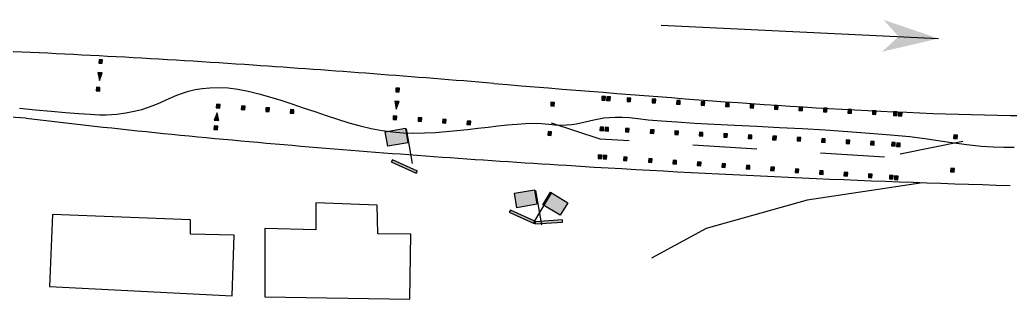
# Model space of a CAD drawing. Extents: x 38 to 1887, y 37 to 1116.
# Drawn here: x 1107.5 to 1479.3, y 683.5 to 788.3 of the extents above; entities that cross this region are included whole.
import ezdxf

# ---------------------------------------------------------------- set-up
doc = ezdxf.new("R2010")
doc.units = 0
doc.header["$MEASUREMENT"] = 0
doc.linetypes.add('DASH', pattern=[48, 24, -24])
doc.layers.get('0').update_dxf_attribs({"linetype": 'CONTINUOUS'})

msp = doc.modelspace()

# ---------------------------------------------------------------- hatches: boundary and pattern name
at = {"true_color": 0x000000}
msp.add_hatch(color=0, dxfattribs=at).paths.add_polyline_path([(1437.42, 781.99), (1431.14, 776.29), (1452.41, 781.27), (1431.72, 788.27)], flags=0)
at = {"true_color": 0xff6600}
for points in [[(1137.16, 772.08), (1138.48, 771.98), (1138.57, 773.33), (1137.25, 773.42)], [(1137.38, 765.54), (1138.47, 768.34), (1136.79, 768.48)], [(1136.18, 761.67), (1137.5, 761.58), (1137.59, 762.93), (1136.27, 763.02)], [(1248.61, 761.33), (1249.93, 761.24), (1250.03, 762.59), (1248.71, 762.68)], [(1325.94, 758.19), (1327.26, 758.12), (1327.33, 759.47), (1326.01, 759.54)], [(1327.81, 758.07), (1329.13, 758.01), (1329.2, 759.36), (1327.88, 759.43)], [(1335.5, 757.67), (1336.82, 757.6), (1336.89, 758.95), (1335.57, 759.02)], [(1344.87, 757.18), (1346.2, 757.11), (1346.27, 758.46), (1344.95, 758.53)], [(1181.29, 755.25), (1182.61, 755.16), (1182.7, 756.51), (1181.38, 756.6)], [(1190.66, 754.6), (1191.98, 754.5), (1192.07, 755.85), (1190.75, 755.94)], [(1199.84, 753.95), (1201.15, 753.86), (1201.25, 755.21), (1199.93, 755.3)], [(1248.83, 754.79), (1249.92, 757.59), (1248.24, 757.73)], [(1306.8, 756), (1308.11, 755.89), (1308.23, 757.23), (1306.91, 757.35)], [(1354.06, 756.7), (1355.38, 756.63), (1355.45, 757.98), (1354.13, 758.05)], [(1363.25, 756.22), (1364.57, 756.15), (1364.64, 757.5), (1363.32, 757.57)], [(1372.43, 755.74), (1373.75, 755.67), (1373.82, 757.02), (1372.5, 757.09)], [(1381.62, 755.25), (1382.94, 755.19), (1383.01, 756.53), (1381.69, 756.61)], [(1390.8, 754.77), (1392.12, 754.7), (1392.19, 756.05), (1390.87, 756.12)], [(1399.99, 754.29), (1401.31, 754.22), (1401.38, 755.57), (1400.06, 755.64)], [(1409.17, 753.81), (1410.49, 753.74), (1410.56, 755.09), (1409.24, 755.16)], [(1418.36, 753.33), (1419.68, 753.26), (1419.75, 754.61), (1418.43, 754.68)], [(1181.59, 753.43), (1180.5, 750.63), (1182.17, 750.48)], [(1209.01, 753.31), (1210.33, 753.22), (1210.42, 754.57), (1209.11, 754.66)], [(1247.63, 750.93), (1248.95, 750.83), (1249.05, 752.18), (1247.73, 752.27)], [(1257, 750.27), (1258.32, 750.18), (1258.42, 751.52), (1257.1, 751.62)], [(1266.18, 749.63), (1267.5, 749.53), (1267.59, 750.88), (1266.27, 750.98)], [(1427.54, 752.85), (1428.86, 752.78), (1428.93, 754.13), (1427.61, 754.2)], [(1435.43, 752.43), (1436.75, 752.37), (1436.82, 753.71), (1435.5, 753.79)], [(1437.29, 752.25), (1438.61, 752.18), (1438.68, 753.53), (1437.36, 753.6)], [(1181.8, 748.39), (1180.48, 748.48), (1180.39, 747.13), (1181.71, 747.04)], [(1275.36, 748.98), (1276.67, 748.89), (1276.77, 750.24), (1275.45, 750.33)], [(1325.26, 746.73), (1326.58, 746.66), (1326.65, 748.01), (1325.33, 748.08)], [(1327.13, 746.62), (1328.45, 746.55), (1328.52, 747.9), (1327.2, 747.97)], [(1334.82, 746.21), (1336.14, 746.14), (1336.21, 747.49), (1334.89, 747.56)], [(1305.71, 745.05), (1307.02, 744.94), (1307.14, 746.28), (1305.82, 746.4)], [(1344.2, 745.72), (1345.52, 745.65), (1345.59, 747), (1344.27, 747.07)], [(1353.38, 745.24), (1354.7, 745.17), (1354.77, 746.52), (1353.45, 746.59)], [(1362.57, 744.76), (1363.89, 744.69), (1363.96, 746.04), (1362.64, 746.11)], [(1371.75, 744.28), (1373.07, 744.21), (1373.14, 745.56), (1371.82, 745.63)], [(1380.94, 743.8), (1382.26, 743.73), (1382.33, 745.08), (1381.01, 745.14)], [(1390.12, 743.32), (1391.44, 743.25), (1391.51, 744.59), (1390.19, 744.66)], [(1399.31, 742.84), (1400.63, 742.77), (1400.7, 744.11), (1399.38, 744.18)], [(1408.49, 742.35), (1409.81, 742.28), (1409.88, 743.63), (1408.56, 743.7)], [(1458.03, 743.76), (1459.35, 743.64), (1459.46, 744.99), (1458.15, 745.11)], [(1417.68, 741.87), (1419, 741.8), (1419.07, 743.15), (1417.75, 743.22)], [(1426.86, 741.39), (1428.18, 741.32), (1428.25, 742.67), (1426.93, 742.74)], [(1434.75, 740.98), (1436.07, 740.91), (1436.14, 742.26), (1434.82, 742.32)], [(1436.61, 740.79), (1437.93, 740.72), (1438.01, 742.07), (1436.68, 742.14)], [(1324.57, 736.26), (1325.89, 736.16), (1325.99, 737.51), (1324.67, 737.61)], [(1326.45, 736.11), (1327.76, 736.02), (1327.86, 737.36), (1326.54, 737.46)], [(1334.12, 735.57), (1335.44, 735.48), (1335.54, 736.83), (1334.22, 736.92)], [(1343.5, 734.92), (1344.82, 734.82), (1344.91, 736.17), (1343.59, 736.27)], [(1256.76, 731.47), (1247.37, 735.73), (1246.95, 735.01), (1256.35, 730.75)], [(1352.67, 734.28), (1353.99, 734.18), (1354.08, 735.53), (1352.77, 735.62)], [(1361.84, 733.63), (1363.16, 733.54), (1363.26, 734.89), (1361.94, 734.98)], [(1371.02, 732.99), (1372.34, 732.9), (1372.43, 734.25), (1371.12, 734.34)], [(1380.2, 732.35), (1381.52, 732.26), (1381.61, 733.61), (1380.29, 733.7)], [(1389.37, 731.71), (1390.69, 731.62), (1390.79, 732.97), (1389.46, 733.06)], [(1398.55, 731.07), (1399.87, 730.98), (1399.96, 732.32), (1398.64, 732.41)], [(1456.94, 731.31), (1458.26, 731.2), (1458.38, 732.54), (1457.06, 732.66)], [(1407.72, 730.43), (1409.04, 730.33), (1409.14, 731.68), (1407.82, 731.77)], [(1416.9, 729.79), (1418.21, 729.69), (1418.31, 731.04), (1416.99, 731.13)], [(1426.07, 729.14), (1427.39, 729.05), (1427.48, 730.4), (1426.16, 730.49)], [(1433.95, 728.59), (1435.27, 728.5), (1435.36, 729.85), (1434.04, 729.94)], [(1435.81, 728.37), (1437.13, 728.28), (1437.23, 729.63), (1435.91, 729.72)], [(1291.24, 716.14), (1300.64, 711.87), (1301.05, 712.6), (1291.66, 716.86)], [(1300.93, 711.75), (1311.22, 712.43), (1311.24, 713.26), (1300.95, 712.58)]]:
    msp.add_hatch(color=30, dxfattribs=at).paths.add_polyline_path(points, flags=0)
at = {"true_color": 0x0000ff}
msp.add_hatch(color=5, dxfattribs=at).paths.add_polyline_path([(1244.73, 746.3), (1252.24, 747.62), (1253.2, 742.2), (1245.69, 740.88)], flags=0)
at = {"true_color": 0xffff00}
msp.add_hatch(color=2, dxfattribs=at).paths.add_polyline_path([(1293.19, 723.24), (1300.7, 724.57), (1301.66, 719.14), (1294.14, 717.82)], flags=0)
at = {"true_color": 0xff0000}
msp.add_hatch(color=1, dxfattribs=at).paths.add_polyline_path([(1306.69, 723.62), (1313.22, 719.7), (1310.39, 714.97), (1303.85, 718.9)], flags=0)

# ---------------------------------------------------------------- linework, layer by layer
at = {"color": 0, "true_color": 0x000000}
for p, q in [((1348.24, 786.27), (1452.41, 781.27)), ((1252.58, 747.34), (1254.86, 734.44)), ((1446.42, 727.19), (1403.07, 720.68)), ((1307.09, 723.46), (1300.34, 712.23)), ((1301.04, 724.28), (1303.32, 711.38)), ((1241.72, 718.76), (1218.65, 719.67)), ((1218.65, 719.67), (1218.65, 709.5)), ((1241.91, 708.04), (1241.72, 718.76)), ((1403.07, 720.68), (1365.11, 710.02)), ((1119.79, 715.29), (1118.62, 688.33)), ((1171.57, 713.31), (1119.79, 715.29)), ((1171.57, 707.86), (1171.57, 713.31)), ((1188, 707.5), (1171.57, 707.86)), ((1187.27, 684.79), (1188, 707.5)), ((1218.65, 709.5), (1199.45, 710.04)), ((1199.45, 710.04), (1199.45, 684.43)), ((1254.27, 707.86), (1241.91, 708.04)), ((1253.91, 683.52), (1254.27, 707.86)), ((1365.11, 710.02), (1344.66, 698.91)), ((1118.62, 688.33), (1187.27, 684.79)), ((1199.45, 684.43), (1253.91, 683.52))]:
    msp.add_line(p, q, dxfattribs=at)
at = {"color": 2, "true_color": 0xffff00}
for p, q in [((1252.58, 747.34), (1254.86, 734.44)), ((1301.04, 724.28), (1303.32, 711.38))]:
    msp.add_line(p, q, dxfattribs=at)
at = {"color": 20, "linetype": 'DASH', "true_color": 0xff2a2a}
for p, q in [((1325.36, 743.55), (1307.1, 749.57)), ((1432.07, 736.75), (1325.36, 743.55)), ((1461.52, 742.64), (1432.07, 736.75))]:
    msp.add_line(p, q, dxfattribs=at)
at = {"color": 1, "true_color": 0xff0000}
msp.add_line((1307.09, 723.46), (1300.34, 712.23), dxfattribs=at)
at = {"color": 0, "true_color": 0x000000}
for points in [[(1137.16, 772.08), (1138.48, 771.98), (1138.57, 773.33), (1137.25, 773.42), (1137.16, 772.08)], [(1137.38, 765.54), (1138.47, 768.34), (1136.79, 768.48), (1137.38, 765.54)], [(1136.18, 761.67), (1137.5, 761.58), (1137.59, 762.93), (1136.27, 763.02), (1136.18, 761.67)], [(1248.61, 761.33), (1249.93, 761.24), (1250.03, 762.59), (1248.71, 762.68), (1248.61, 761.33)], [(1325.94, 758.19), (1327.26, 758.12), (1327.33, 759.47), (1326.01, 759.54), (1325.94, 758.19)], [(1327.81, 758.07), (1329.13, 758.01), (1329.2, 759.36), (1327.88, 759.43), (1327.81, 758.07)], [(1335.5, 757.67), (1336.82, 757.6), (1336.89, 758.95), (1335.57, 759.02), (1335.5, 757.67)], [(1344.87, 757.18), (1346.2, 757.11), (1346.27, 758.46), (1344.95, 758.53), (1344.87, 757.18)], [(1181.29, 755.25), (1182.61, 755.16), (1182.7, 756.51), (1181.38, 756.6), (1181.29, 755.25)], [(1190.66, 754.6), (1191.98, 754.5), (1192.07, 755.85), (1190.75, 755.94), (1190.66, 754.6)], [(1199.84, 753.95), (1201.15, 753.86), (1201.25, 755.21), (1199.93, 755.3), (1199.84, 753.95)], [(1248.83, 754.79), (1249.92, 757.59), (1248.24, 757.73), (1248.83, 754.79)], [(1306.8, 756), (1308.11, 755.89), (1308.23, 757.23), (1306.91, 757.35), (1306.8, 756)], [(1354.06, 756.7), (1355.38, 756.63), (1355.45, 757.98), (1354.13, 758.05), (1354.06, 756.7)], [(1363.25, 756.22), (1364.57, 756.15), (1364.64, 757.5), (1363.32, 757.57), (1363.25, 756.22)], [(1372.43, 755.74), (1373.75, 755.67), (1373.82, 757.02), (1372.5, 757.09), (1372.43, 755.74)], [(1381.62, 755.25), (1382.94, 755.19), (1383.01, 756.53), (1381.69, 756.61), (1381.62, 755.25)], [(1390.8, 754.77), (1392.12, 754.7), (1392.19, 756.05), (1390.87, 756.12), (1390.8, 754.77)], [(1399.99, 754.29), (1401.31, 754.22), (1401.38, 755.57), (1400.06, 755.64), (1399.99, 754.29)], [(1409.17, 753.81), (1410.49, 753.74), (1410.56, 755.09), (1409.24, 755.16), (1409.17, 753.81)], [(1418.36, 753.33), (1419.68, 753.26), (1419.75, 754.61), (1418.43, 754.68), (1418.36, 753.33)], [(1181.59, 753.43), (1180.5, 750.63), (1182.17, 750.48), (1181.59, 753.43)], [(1209.01, 753.31), (1210.33, 753.22), (1210.42, 754.57), (1209.11, 754.66), (1209.01, 753.31)], [(1247.63, 750.93), (1248.95, 750.83), (1249.05, 752.18), (1247.73, 752.27), (1247.63, 750.93)], [(1257, 750.27), (1258.32, 750.18), (1258.42, 751.52), (1257.1, 751.62), (1257, 750.27)], [(1266.18, 749.63), (1267.5, 749.53), (1267.59, 750.88), (1266.27, 750.98), (1266.18, 749.63)], [(1427.54, 752.85), (1428.86, 752.78), (1428.93, 754.13), (1427.61, 754.2), (1427.54, 752.85)], [(1435.43, 752.43), (1436.75, 752.37), (1436.82, 753.71), (1435.5, 753.79), (1435.43, 752.43)], [(1437.29, 752.25), (1438.61, 752.18), (1438.68, 753.53), (1437.36, 753.6), (1437.29, 752.25)], [(1181.8, 748.39), (1180.48, 748.48), (1180.39, 747.13), (1181.71, 747.04), (1181.8, 748.39)], [(1244.73, 746.3), (1252.24, 747.62), (1253.2, 742.2), (1245.69, 740.88), (1244.73, 746.3)], [(1275.36, 748.98), (1276.67, 748.89), (1276.77, 750.24), (1275.45, 750.33), (1275.36, 748.98)], [(1325.26, 746.73), (1326.58, 746.66), (1326.65, 748.01), (1325.33, 748.08), (1325.26, 746.73)], [(1327.13, 746.62), (1328.45, 746.55), (1328.52, 747.9), (1327.2, 747.97), (1327.13, 746.62)], [(1334.82, 746.21), (1336.14, 746.14), (1336.21, 747.49), (1334.89, 747.56), (1334.82, 746.21)], [(1305.71, 745.05), (1307.02, 744.94), (1307.14, 746.28), (1305.82, 746.4), (1305.71, 745.05)], [(1344.2, 745.72), (1345.52, 745.65), (1345.59, 747), (1344.27, 747.07), (1344.2, 745.72)], [(1353.38, 745.24), (1354.7, 745.17), (1354.77, 746.52), (1353.45, 746.59), (1353.38, 745.24)], [(1362.57, 744.76), (1363.89, 744.69), (1363.96, 746.04), (1362.64, 746.11), (1362.57, 744.76)], [(1371.75, 744.28), (1373.07, 744.21), (1373.14, 745.56), (1371.82, 745.63), (1371.75, 744.28)], [(1380.94, 743.8), (1382.26, 743.73), (1382.33, 745.08), (1381.01, 745.14), (1380.94, 743.8)], [(1390.12, 743.32), (1391.44, 743.25), (1391.51, 744.59), (1390.19, 744.66), (1390.12, 743.32)], [(1399.31, 742.84), (1400.63, 742.77), (1400.7, 744.11), (1399.38, 744.18), (1399.31, 742.84)], [(1408.49, 742.35), (1409.81, 742.28), (1409.88, 743.63), (1408.56, 743.7), (1408.49, 742.35)], [(1458.03, 743.76), (1459.35, 743.64), (1459.46, 744.99), (1458.15, 745.11), (1458.03, 743.76)], [(1417.68, 741.87), (1419, 741.8), (1419.07, 743.15), (1417.75, 743.22), (1417.68, 741.87)], [(1426.86, 741.39), (1428.18, 741.32), (1428.25, 742.67), (1426.93, 742.74), (1426.86, 741.39)], [(1434.75, 740.98), (1436.07, 740.91), (1436.14, 742.26), (1434.82, 742.32), (1434.75, 740.98)], [(1436.61, 740.79), (1437.93, 740.72), (1438.01, 742.07), (1436.68, 742.14), (1436.61, 740.79)], [(1324.57, 736.26), (1325.89, 736.16), (1325.99, 737.51), (1324.67, 737.61), (1324.57, 736.26)], [(1326.45, 736.11), (1327.76, 736.02), (1327.86, 737.36), (1326.54, 737.46), (1326.45, 736.11)], [(1334.12, 735.57), (1335.44, 735.48), (1335.54, 736.83), (1334.22, 736.92), (1334.12, 735.57)], [(1343.5, 734.92), (1344.82, 734.82), (1344.91, 736.17), (1343.59, 736.27), (1343.5, 734.92)], [(1256.76, 731.47), (1247.37, 735.73), (1246.95, 735.01), (1256.35, 730.75), (1256.76, 731.47)], [(1352.67, 734.28), (1353.99, 734.18), (1354.08, 735.53), (1352.77, 735.62), (1352.67, 734.28)], [(1361.84, 733.63), (1363.16, 733.54), (1363.26, 734.89), (1361.94, 734.98), (1361.84, 733.63)], [(1371.02, 732.99), (1372.34, 732.9), (1372.43, 734.25), (1371.12, 734.34), (1371.02, 732.99)], [(1380.2, 732.35), (1381.52, 732.26), (1381.61, 733.61), (1380.29, 733.7), (1380.2, 732.35)], [(1389.37, 731.71), (1390.69, 731.62), (1390.79, 732.97), (1389.46, 733.06), (1389.37, 731.71)], [(1398.55, 731.07), (1399.87, 730.98), (1399.96, 732.32), (1398.64, 732.41), (1398.55, 731.07)], [(1456.94, 731.31), (1458.26, 731.2), (1458.38, 732.54), (1457.06, 732.66), (1456.94, 731.31)], [(1407.72, 730.43), (1409.04, 730.33), (1409.14, 731.68), (1407.82, 731.77), (1407.72, 730.43)], [(1416.9, 729.79), (1418.21, 729.69), (1418.31, 731.04), (1416.99, 731.13), (1416.9, 729.79)], [(1426.07, 729.14), (1427.39, 729.05), (1427.48, 730.4), (1426.16, 730.49), (1426.07, 729.14)], [(1433.95, 728.59), (1435.27, 728.5), (1435.36, 729.85), (1434.04, 729.94), (1433.95, 728.59)], [(1435.81, 728.37), (1437.13, 728.28), (1437.23, 729.63), (1435.91, 729.72), (1435.81, 728.37)], [(1293.19, 723.24), (1300.7, 724.57), (1301.66, 719.14), (1294.14, 717.82), (1293.19, 723.24)], [(1306.69, 723.62), (1313.22, 719.7), (1310.39, 714.97), (1303.85, 718.9), (1306.69, 723.62)], [(1291.24, 716.14), (1300.64, 711.87), (1301.05, 712.6), (1291.66, 716.86), (1291.24, 716.14)], [(1300.93, 711.75), (1311.22, 712.43), (1311.24, 713.26), (1300.95, 712.58), (1300.93, 711.75)]]:
    msp.add_lwpolyline(points, close=True, dxfattribs=at)
at = {"color": 20, "true_color": 0xff2a2a}
msp.add_lwpolyline([(1107.42, 755.12), (1113.47, 754.58), (1119.28, 754.05), (1124.71, 753.56), (1129.64, 753.15), (1133.91, 752.84), (1137.41, 752.67), (1139.98, 752.66), (1143.89, 752.94), (1147.37, 753.4), (1150.49, 753.99), (1153.29, 754.7), (1155.83, 755.51), (1158.16, 756.37), (1160.34, 757.28), (1162.42, 758.21), (1164.47, 759.11), (1166.52, 759.98), (1168.64, 760.79), (1170.89, 761.5), (1173.31, 762.1), (1175.96, 762.55), (1178.89, 762.83), (1182.17, 762.92), (1185.72, 762.74), (1189.42, 762.26), (1193.27, 761.52), (1197.23, 760.56), (1201.3, 759.42), (1205.45, 758.14), (1209.66, 756.76), (1213.92, 755.32), (1218.21, 753.85), (1222.51, 752.4), (1226.8, 751), (1231.07, 749.7), (1235.29, 748.53), (1239.45, 747.54), (1243.52, 746.75), (1247.5, 746.22), (1251.45, 745.93), (1255.46, 745.82), (1259.49, 745.87), (1263.54, 746.06), (1267.58, 746.35), (1271.6, 746.73), (1275.57, 747.15), (1279.47, 747.61), (1283.3, 748.07), (1287.02, 748.51), (1290.61, 748.89), (1294.07, 749.2), (1297.37, 749.41), (1300.48, 749.48), (1303.4, 749.41), (1306.09, 749.15), (1308.54, 748.88), (1310.76, 748.79), (1312.78, 748.84), (1314.65, 749.02), (1316.4, 749.28), (1318.07, 749.62), (1319.71, 750), (1321.36, 750.4), (1323.05, 750.8), (1324.83, 751.16), (1326.73, 751.46), (1328.8, 751.68), (1331.07, 751.8), (1333.59, 751.78), (1336.4, 751.6), (1339.53, 751.23), (1343.41, 750.79), (1348.34, 750.36), (1354.19, 749.96), (1360.84, 749.57), (1368.14, 749.17), (1375.96, 748.78), (1384.18, 748.36), (1392.66, 747.93), (1401.26, 747.47), (1409.86, 746.97), (1418.32, 746.43), (1426.51, 745.83), (1434.3, 745.18), (1441.56, 744.46), (1448.14, 743.66), (1453.93, 742.78), (1459.12, 741.96), (1463.99, 741.35), (1468.57, 740.91), (1472.87, 740.64), (1476.92, 740.5), (1480.72, 740.48)], dxfattribs=at)
at = {"color": 0, "true_color": 0x000000}
for centre, radius, start, end in [((942.62, -2928.57), 3708.43, 86.0968, 87.68724), ((740.05, -5834.63), 6621.55, 85.275551, 86.059714), ((2136.59, 10994.26), 10265.19, -94.756312, -94.296876), ((1540.18, 3053.66), 2302.22, -94.30198, -92.36086), ((1099.98, 634.71), 117.07, 85.166, 101.3432), ((1458.05, 3680.53), 2949.78, -96.77909, -94.76433), ((1501.05, 2124.68), 1372.42, -92.32659, -89.07873), ((1579.43, 5102.09), 4376.51, -94.80216, -93.49324), ((1631.89, 5924.68), 5200.77, -93.518, -91.68147)]:
    msp.add_arc(centre, radius, start, end, dxfattribs=at)

doc.saveas('drawing.dxf')
